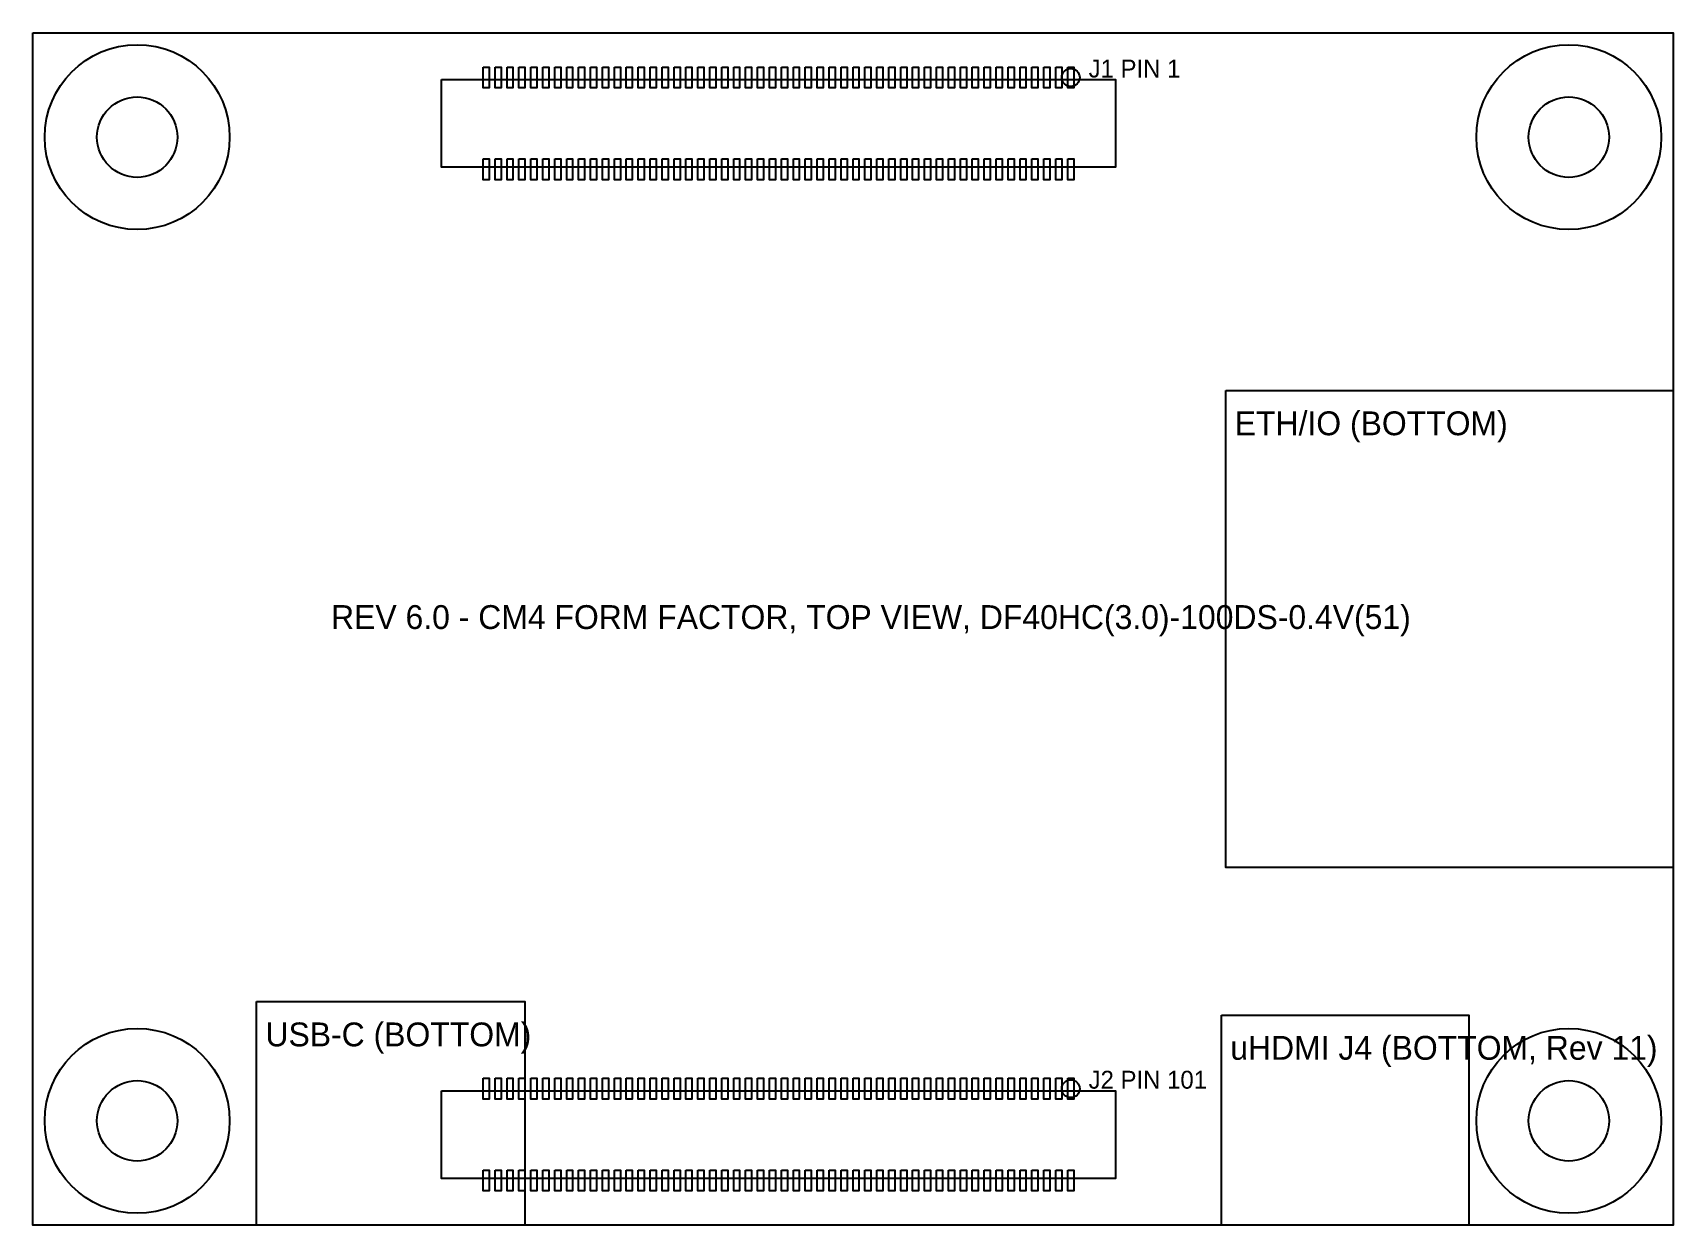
# Model space of a CAD drawing. Header units: millimetres. Extents: x 0 to 55, y 0 to 40.
import ezdxf

# ---------------------------------------------------------------- set-up
doc = ezdxf.new("R2010")
doc.units = ezdxf.units.MM
for name, color, linetype in [('COMPONENTS_BOTTOM', 5, 'Continuous'), ('CONNECTOR_PADS', 2, 'Continuous'), ('CONNECTORS', 3, 'Continuous'), ('EDGE_CUTS', 7, 'Continuous'), ('HOLE_KEEPOUT', 8, 'Continuous'), ('HOLES', 1, 'Continuous'), ('NOTES', 7, 'Continuous'), ('PIN1', 6, 'Continuous')]:
    doc.layers.add(name, color=color, linetype=linetype)

msp = doc.modelspace()

# ---------------------------------------------------------------- linework, layer by layer
at = {"layer": 'COMPONENTS_BOTTOM'}
for points in [[(40, 28), (55, 28), (55, 12), (40, 12)], [(7.5, 7.5), (16.5, 7.5), (16.5, 0), (7.5, 0)], [(39.85, 7.05), (48.15, 7.05), (48.15, 0), (39.85, 0)]]:
    msp.add_lwpolyline(points, close=True, dxfattribs=at)
at = {"layer": 'CONNECTOR_PADS'}
for points in [[(15.1, 38.85), (15.3, 38.85), (15.3, 38.15), (15.1, 38.15)], [(15.5, 38.85), (15.7, 38.85), (15.7, 38.15), (15.5, 38.15)], [(15.9, 38.85), (16.1, 38.85), (16.1, 38.15), (15.9, 38.15)], [(16.3, 38.85), (16.5, 38.85), (16.5, 38.15), (16.3, 38.15)], [(16.7, 38.85), (16.9, 38.85), (16.9, 38.15), (16.7, 38.15)], [(17.1, 38.85), (17.3, 38.85), (17.3, 38.15), (17.1, 38.15)], [(17.5, 38.85), (17.7, 38.85), (17.7, 38.15), (17.5, 38.15)], [(17.9, 38.85), (18.1, 38.85), (18.1, 38.15), (17.9, 38.15)], [(18.3, 38.85), (18.5, 38.85), (18.5, 38.15), (18.3, 38.15)], [(18.7, 38.85), (18.9, 38.85), (18.9, 38.15), (18.7, 38.15)], [(19.1, 38.85), (19.3, 38.85), (19.3, 38.15), (19.1, 38.15)], [(19.5, 38.85), (19.7, 38.85), (19.7, 38.15), (19.5, 38.15)], [(19.9, 38.85), (20.1, 38.85), (20.1, 38.15), (19.9, 38.15)], [(20.3, 38.85), (20.5, 38.85), (20.5, 38.15), (20.3, 38.15)], [(20.7, 38.85), (20.9, 38.85), (20.9, 38.15), (20.7, 38.15)], [(21.1, 38.85), (21.3, 38.85), (21.3, 38.15), (21.1, 38.15)], [(21.5, 38.85), (21.7, 38.85), (21.7, 38.15), (21.5, 38.15)], [(21.9, 38.85), (22.1, 38.85), (22.1, 38.15), (21.9, 38.15)], [(22.3, 38.85), (22.5, 38.85), (22.5, 38.15), (22.3, 38.15)], [(22.7, 38.85), (22.9, 38.85), (22.9, 38.15), (22.7, 38.15)], [(23.1, 38.85), (23.3, 38.85), (23.3, 38.15), (23.1, 38.15)], [(23.5, 38.85), (23.7, 38.85), (23.7, 38.15), (23.5, 38.15)], [(23.9, 38.85), (24.1, 38.85), (24.1, 38.15), (23.9, 38.15)], [(24.3, 38.85), (24.5, 38.85), (24.5, 38.15), (24.3, 38.15)], [(24.7, 38.85), (24.9, 38.85), (24.9, 38.15), (24.7, 38.15)], [(25.1, 38.85), (25.3, 38.85), (25.3, 38.15), (25.1, 38.15)], [(25.5, 38.85), (25.7, 38.85), (25.7, 38.15), (25.5, 38.15)], [(25.9, 38.85), (26.1, 38.85), (26.1, 38.15), (25.9, 38.15)], [(26.3, 38.85), (26.5, 38.85), (26.5, 38.15), (26.3, 38.15)], [(26.7, 38.85), (26.9, 38.85), (26.9, 38.15), (26.7, 38.15)], [(27.1, 38.85), (27.3, 38.85), (27.3, 38.15), (27.1, 38.15)], [(27.5, 38.85), (27.7, 38.85), (27.7, 38.15), (27.5, 38.15)], [(27.9, 38.85), (28.1, 38.85), (28.1, 38.15), (27.9, 38.15)], [(28.3, 38.85), (28.5, 38.85), (28.5, 38.15), (28.3, 38.15)], [(28.7, 38.85), (28.9, 38.85), (28.9, 38.15), (28.7, 38.15)], [(29.1, 38.85), (29.3, 38.85), (29.3, 38.15), (29.1, 38.15)], [(29.5, 38.85), (29.7, 38.85), (29.7, 38.15), (29.5, 38.15)], [(29.9, 38.85), (30.1, 38.85), (30.1, 38.15), (29.9, 38.15)], [(30.3, 38.85), (30.5, 38.85), (30.5, 38.15), (30.3, 38.15)], [(30.7, 38.85), (30.9, 38.85), (30.9, 38.15), (30.7, 38.15)], [(31.1, 38.85), (31.3, 38.85), (31.3, 38.15), (31.1, 38.15)], [(31.5, 38.85), (31.7, 38.85), (31.7, 38.15), (31.5, 38.15)], [(31.9, 38.85), (32.1, 38.85), (32.1, 38.15), (31.9, 38.15)], [(32.3, 38.85), (32.5, 38.85), (32.5, 38.15), (32.3, 38.15)], [(32.7, 38.85), (32.9, 38.85), (32.9, 38.15), (32.7, 38.15)], [(33.1, 38.85), (33.3, 38.85), (33.3, 38.15), (33.1, 38.15)], [(33.5, 38.85), (33.7, 38.85), (33.7, 38.15), (33.5, 38.15)], [(33.9, 38.85), (34.1, 38.85), (34.1, 38.15), (33.9, 38.15)], [(34.3, 38.85), (34.5, 38.85), (34.5, 38.15), (34.3, 38.15)], [(34.7, 38.85), (34.9, 38.85), (34.9, 38.15), (34.7, 38.15)], [(15.1, 35.77), (15.3, 35.77), (15.3, 35.07), (15.1, 35.07)], [(15.5, 35.77), (15.7, 35.77), (15.7, 35.07), (15.5, 35.07)], [(15.9, 35.77), (16.1, 35.77), (16.1, 35.07), (15.9, 35.07)], [(16.3, 35.77), (16.5, 35.77), (16.5, 35.07), (16.3, 35.07)], [(16.7, 35.77), (16.9, 35.77), (16.9, 35.07), (16.7, 35.07)], [(17.1, 35.77), (17.3, 35.77), (17.3, 35.07), (17.1, 35.07)], [(17.5, 35.77), (17.7, 35.77), (17.7, 35.07), (17.5, 35.07)], [(17.9, 35.77), (18.1, 35.77), (18.1, 35.07), (17.9, 35.07)], [(18.3, 35.77), (18.5, 35.77), (18.5, 35.07), (18.3, 35.07)], [(18.7, 35.77), (18.9, 35.77), (18.9, 35.07), (18.7, 35.07)], [(19.1, 35.77), (19.3, 35.77), (19.3, 35.07), (19.1, 35.07)], [(19.5, 35.77), (19.7, 35.77), (19.7, 35.07), (19.5, 35.07)], [(19.9, 35.77), (20.1, 35.77), (20.1, 35.07), (19.9, 35.07)], [(20.3, 35.77), (20.5, 35.77), (20.5, 35.07), (20.3, 35.07)], [(20.7, 35.77), (20.9, 35.77), (20.9, 35.07), (20.7, 35.07)], [(21.1, 35.77), (21.3, 35.77), (21.3, 35.07), (21.1, 35.07)], [(21.5, 35.77), (21.7, 35.77), (21.7, 35.07), (21.5, 35.07)], [(21.9, 35.77), (22.1, 35.77), (22.1, 35.07), (21.9, 35.07)], [(22.3, 35.77), (22.5, 35.77), (22.5, 35.07), (22.3, 35.07)], [(22.7, 35.77), (22.9, 35.77), (22.9, 35.07), (22.7, 35.07)], [(23.1, 35.77), (23.3, 35.77), (23.3, 35.07), (23.1, 35.07)], [(23.5, 35.77), (23.7, 35.77), (23.7, 35.07), (23.5, 35.07)], [(23.9, 35.77), (24.1, 35.77), (24.1, 35.07), (23.9, 35.07)], [(24.3, 35.77), (24.5, 35.77), (24.5, 35.07), (24.3, 35.07)], [(24.7, 35.77), (24.9, 35.77), (24.9, 35.07), (24.7, 35.07)], [(25.1, 35.77), (25.3, 35.77), (25.3, 35.07), (25.1, 35.07)], [(25.5, 35.77), (25.7, 35.77), (25.7, 35.07), (25.5, 35.07)], [(25.9, 35.77), (26.1, 35.77), (26.1, 35.07), (25.9, 35.07)], [(26.3, 35.77), (26.5, 35.77), (26.5, 35.07), (26.3, 35.07)], [(26.7, 35.77), (26.9, 35.77), (26.9, 35.07), (26.7, 35.07)], [(27.1, 35.77), (27.3, 35.77), (27.3, 35.07), (27.1, 35.07)], [(27.5, 35.77), (27.7, 35.77), (27.7, 35.07), (27.5, 35.07)], [(27.9, 35.77), (28.1, 35.77), (28.1, 35.07), (27.9, 35.07)], [(28.3, 35.77), (28.5, 35.77), (28.5, 35.07), (28.3, 35.07)], [(28.7, 35.77), (28.9, 35.77), (28.9, 35.07), (28.7, 35.07)], [(29.1, 35.77), (29.3, 35.77), (29.3, 35.07), (29.1, 35.07)], [(29.5, 35.77), (29.7, 35.77), (29.7, 35.07), (29.5, 35.07)], [(29.9, 35.77), (30.1, 35.77), (30.1, 35.07), (29.9, 35.07)], [(30.3, 35.77), (30.5, 35.77), (30.5, 35.07), (30.3, 35.07)], [(30.7, 35.77), (30.9, 35.77), (30.9, 35.07), (30.7, 35.07)], [(31.1, 35.77), (31.3, 35.77), (31.3, 35.07), (31.1, 35.07)], [(31.5, 35.77), (31.7, 35.77), (31.7, 35.07), (31.5, 35.07)], [(31.9, 35.77), (32.1, 35.77), (32.1, 35.07), (31.9, 35.07)], [(32.3, 35.77), (32.5, 35.77), (32.5, 35.07), (32.3, 35.07)], [(32.7, 35.77), (32.9, 35.77), (32.9, 35.07), (32.7, 35.07)], [(33.1, 35.77), (33.3, 35.77), (33.3, 35.07), (33.1, 35.07)], [(33.5, 35.77), (33.7, 35.77), (33.7, 35.07), (33.5, 35.07)], [(33.9, 35.77), (34.1, 35.77), (34.1, 35.07), (33.9, 35.07)], [(34.3, 35.77), (34.5, 35.77), (34.5, 35.07), (34.3, 35.07)], [(34.7, 35.77), (34.9, 35.77), (34.9, 35.07), (34.7, 35.07)], [(15.1, 4.93), (15.3, 4.93), (15.3, 4.23), (15.1, 4.23)], [(15.5, 4.93), (15.7, 4.93), (15.7, 4.23), (15.5, 4.23)], [(15.9, 4.93), (16.1, 4.93), (16.1, 4.23), (15.9, 4.23)], [(16.3, 4.93), (16.5, 4.93), (16.5, 4.23), (16.3, 4.23)], [(16.7, 4.93), (16.9, 4.93), (16.9, 4.23), (16.7, 4.23)], [(17.1, 4.93), (17.3, 4.93), (17.3, 4.23), (17.1, 4.23)], [(17.5, 4.93), (17.7, 4.93), (17.7, 4.23), (17.5, 4.23)], [(17.9, 4.93), (18.1, 4.93), (18.1, 4.23), (17.9, 4.23)], [(18.3, 4.93), (18.5, 4.93), (18.5, 4.23), (18.3, 4.23)], [(18.7, 4.93), (18.9, 4.93), (18.9, 4.23), (18.7, 4.23)], [(19.1, 4.93), (19.3, 4.93), (19.3, 4.23), (19.1, 4.23)], [(19.5, 4.93), (19.7, 4.93), (19.7, 4.23), (19.5, 4.23)], [(19.9, 4.93), (20.1, 4.93), (20.1, 4.23), (19.9, 4.23)], [(20.3, 4.93), (20.5, 4.93), (20.5, 4.23), (20.3, 4.23)], [(20.7, 4.93), (20.9, 4.93), (20.9, 4.23), (20.7, 4.23)], [(21.1, 4.93), (21.3, 4.93), (21.3, 4.23), (21.1, 4.23)], [(21.5, 4.93), (21.7, 4.93), (21.7, 4.23), (21.5, 4.23)], [(21.9, 4.93), (22.1, 4.93), (22.1, 4.23), (21.9, 4.23)], [(22.3, 4.93), (22.5, 4.93), (22.5, 4.23), (22.3, 4.23)], [(22.7, 4.93), (22.9, 4.93), (22.9, 4.23), (22.7, 4.23)], [(23.1, 4.93), (23.3, 4.93), (23.3, 4.23), (23.1, 4.23)], [(23.5, 4.93), (23.7, 4.93), (23.7, 4.23), (23.5, 4.23)], [(23.9, 4.93), (24.1, 4.93), (24.1, 4.23), (23.9, 4.23)], [(24.3, 4.93), (24.5, 4.93), (24.5, 4.23), (24.3, 4.23)], [(24.7, 4.93), (24.9, 4.93), (24.9, 4.23), (24.7, 4.23)], [(25.1, 4.93), (25.3, 4.93), (25.3, 4.23), (25.1, 4.23)], [(25.5, 4.93), (25.7, 4.93), (25.7, 4.23), (25.5, 4.23)], [(25.9, 4.93), (26.1, 4.93), (26.1, 4.23), (25.9, 4.23)], [(26.3, 4.93), (26.5, 4.93), (26.5, 4.23), (26.3, 4.23)], [(26.7, 4.93), (26.9, 4.93), (26.9, 4.23), (26.7, 4.23)], [(27.1, 4.93), (27.3, 4.93), (27.3, 4.23), (27.1, 4.23)], [(27.5, 4.93), (27.7, 4.93), (27.7, 4.23), (27.5, 4.23)], [(27.9, 4.93), (28.1, 4.93), (28.1, 4.23), (27.9, 4.23)], [(28.3, 4.93), (28.5, 4.93), (28.5, 4.23), (28.3, 4.23)], [(28.7, 4.93), (28.9, 4.93), (28.9, 4.23), (28.7, 4.23)], [(29.1, 4.93), (29.3, 4.93), (29.3, 4.23), (29.1, 4.23)], [(29.5, 4.93), (29.7, 4.93), (29.7, 4.23), (29.5, 4.23)], [(29.9, 4.93), (30.1, 4.93), (30.1, 4.23), (29.9, 4.23)], [(30.3, 4.93), (30.5, 4.93), (30.5, 4.23), (30.3, 4.23)], [(30.7, 4.93), (30.9, 4.93), (30.9, 4.23), (30.7, 4.23)], [(31.1, 4.93), (31.3, 4.93), (31.3, 4.23), (31.1, 4.23)], [(31.5, 4.93), (31.7, 4.93), (31.7, 4.23), (31.5, 4.23)], [(31.9, 4.93), (32.1, 4.93), (32.1, 4.23), (31.9, 4.23)], [(32.3, 4.93), (32.5, 4.93), (32.5, 4.23), (32.3, 4.23)], [(32.7, 4.93), (32.9, 4.93), (32.9, 4.23), (32.7, 4.23)], [(33.1, 4.93), (33.3, 4.93), (33.3, 4.23), (33.1, 4.23)], [(33.5, 4.93), (33.7, 4.93), (33.7, 4.23), (33.5, 4.23)], [(33.9, 4.93), (34.1, 4.93), (34.1, 4.23), (33.9, 4.23)], [(34.3, 4.93), (34.5, 4.93), (34.5, 4.23), (34.3, 4.23)], [(34.7, 4.93), (34.9, 4.93), (34.9, 4.23), (34.7, 4.23)], [(15.1, 1.85), (15.3, 1.85), (15.3, 1.15), (15.1, 1.15)], [(15.5, 1.85), (15.7, 1.85), (15.7, 1.15), (15.5, 1.15)], [(15.9, 1.85), (16.1, 1.85), (16.1, 1.15), (15.9, 1.15)], [(16.3, 1.85), (16.5, 1.85), (16.5, 1.15), (16.3, 1.15)], [(16.7, 1.85), (16.9, 1.85), (16.9, 1.15), (16.7, 1.15)], [(17.1, 1.85), (17.3, 1.85), (17.3, 1.15), (17.1, 1.15)], [(17.5, 1.85), (17.7, 1.85), (17.7, 1.15), (17.5, 1.15)], [(17.9, 1.85), (18.1, 1.85), (18.1, 1.15), (17.9, 1.15)], [(18.3, 1.85), (18.5, 1.85), (18.5, 1.15), (18.3, 1.15)], [(18.7, 1.85), (18.9, 1.85), (18.9, 1.15), (18.7, 1.15)], [(19.1, 1.85), (19.3, 1.85), (19.3, 1.15), (19.1, 1.15)], [(19.5, 1.85), (19.7, 1.85), (19.7, 1.15), (19.5, 1.15)], [(19.9, 1.85), (20.1, 1.85), (20.1, 1.15), (19.9, 1.15)], [(20.3, 1.85), (20.5, 1.85), (20.5, 1.15), (20.3, 1.15)], [(20.7, 1.85), (20.9, 1.85), (20.9, 1.15), (20.7, 1.15)], [(21.1, 1.85), (21.3, 1.85), (21.3, 1.15), (21.1, 1.15)], [(21.5, 1.85), (21.7, 1.85), (21.7, 1.15), (21.5, 1.15)], [(21.9, 1.85), (22.1, 1.85), (22.1, 1.15), (21.9, 1.15)], [(22.3, 1.85), (22.5, 1.85), (22.5, 1.15), (22.3, 1.15)], [(22.7, 1.85), (22.9, 1.85), (22.9, 1.15), (22.7, 1.15)], [(23.1, 1.85), (23.3, 1.85), (23.3, 1.15), (23.1, 1.15)], [(23.5, 1.85), (23.7, 1.85), (23.7, 1.15), (23.5, 1.15)], [(23.9, 1.85), (24.1, 1.85), (24.1, 1.15), (23.9, 1.15)], [(24.3, 1.85), (24.5, 1.85), (24.5, 1.15), (24.3, 1.15)], [(24.7, 1.85), (24.9, 1.85), (24.9, 1.15), (24.7, 1.15)], [(25.1, 1.85), (25.3, 1.85), (25.3, 1.15), (25.1, 1.15)], [(25.5, 1.85), (25.7, 1.85), (25.7, 1.15), (25.5, 1.15)], [(25.9, 1.85), (26.1, 1.85), (26.1, 1.15), (25.9, 1.15)], [(26.3, 1.85), (26.5, 1.85), (26.5, 1.15), (26.3, 1.15)], [(26.7, 1.85), (26.9, 1.85), (26.9, 1.15), (26.7, 1.15)], [(27.1, 1.85), (27.3, 1.85), (27.3, 1.15), (27.1, 1.15)], [(27.5, 1.85), (27.7, 1.85), (27.7, 1.15), (27.5, 1.15)], [(27.9, 1.85), (28.1, 1.85), (28.1, 1.15), (27.9, 1.15)], [(28.3, 1.85), (28.5, 1.85), (28.5, 1.15), (28.3, 1.15)], [(28.7, 1.85), (28.9, 1.85), (28.9, 1.15), (28.7, 1.15)], [(29.1, 1.85), (29.3, 1.85), (29.3, 1.15), (29.1, 1.15)], [(29.5, 1.85), (29.7, 1.85), (29.7, 1.15), (29.5, 1.15)], [(29.9, 1.85), (30.1, 1.85), (30.1, 1.15), (29.9, 1.15)], [(30.3, 1.85), (30.5, 1.85), (30.5, 1.15), (30.3, 1.15)], [(30.7, 1.85), (30.9, 1.85), (30.9, 1.15), (30.7, 1.15)], [(31.1, 1.85), (31.3, 1.85), (31.3, 1.15), (31.1, 1.15)], [(31.5, 1.85), (31.7, 1.85), (31.7, 1.15), (31.5, 1.15)], [(31.9, 1.85), (32.1, 1.85), (32.1, 1.15), (31.9, 1.15)], [(32.3, 1.85), (32.5, 1.85), (32.5, 1.15), (32.3, 1.15)], [(32.7, 1.85), (32.9, 1.85), (32.9, 1.15), (32.7, 1.15)], [(33.1, 1.85), (33.3, 1.85), (33.3, 1.15), (33.1, 1.15)], [(33.5, 1.85), (33.7, 1.85), (33.7, 1.15), (33.5, 1.15)], [(33.9, 1.85), (34.1, 1.85), (34.1, 1.15), (33.9, 1.15)], [(34.3, 1.85), (34.5, 1.85), (34.5, 1.15), (34.3, 1.15)], [(34.7, 1.85), (34.9, 1.85), (34.9, 1.15), (34.7, 1.15)]]:
    msp.add_lwpolyline(points, close=True, dxfattribs=at)
at = {"layer": 'CONNECTORS'}
for points in [[(13.7, 38.43), (36.3, 38.43), (36.3, 35.49), (13.7, 35.49)], [(13.7, 4.51), (36.3, 4.51), (36.3, 1.57), (13.7, 1.57)]]:
    msp.add_lwpolyline(points, close=True, dxfattribs=at)
at = {"layer": 'EDGE_CUTS'}
msp.add_lwpolyline([(0, 40), (55, 40), (55, 0), (0, 0)], close=True, dxfattribs=at)
at = {"layer": 'HOLE_KEEPOUT'}
for centre in [(3.5, 36.5), (51.5, 36.5), (3.5, 3.5), (51.5, 3.5)]:
    msp.add_circle(centre, 3.1, dxfattribs=at)
at = {"layer": 'HOLES'}
for centre in [(3.5, 36.5), (51.5, 36.5), (3.5, 3.5), (51.5, 3.5)]:
    msp.add_circle(centre, 1.35, dxfattribs=at)
at = {"layer": 'PIN1'}
for centre in [(34.8, 38.5), (34.8, 4.58)]:
    msp.add_circle(centre, 0.3, dxfattribs=at)

# ---------------------------------------------------------------- texts
at = {"layer": 'COMPONENTS_BOTTOM'}
for s, p in [('ETH/IO (BOTTOM)', (40.3, 26.5)), ('USB-C (BOTTOM)', (7.8, 6)), ('uHDMI J4 (BOTTOM, Rev 11)', (40.15, 5.55))]:
    msp.add_text(s, height=0.8, dxfattribs=at).set_placement(p)
at = {"layer": 'NOTES'}
msp.add_text('REV 6.0 - CM4 FORM FACTOR, TOP VIEW, DF40HC(3.0)-100DS-0.4V(51)', height=0.8, dxfattribs=at).set_placement((10, 20))
at = {"layer": 'PIN1'}
for s, p in [('J1 PIN 1', (35.4, 38.5)), ('J2 PIN 101', (35.4, 4.58))]:
    msp.add_text(s, height=0.6, dxfattribs=at).set_placement(p)

doc.saveas('drawing.dxf')
